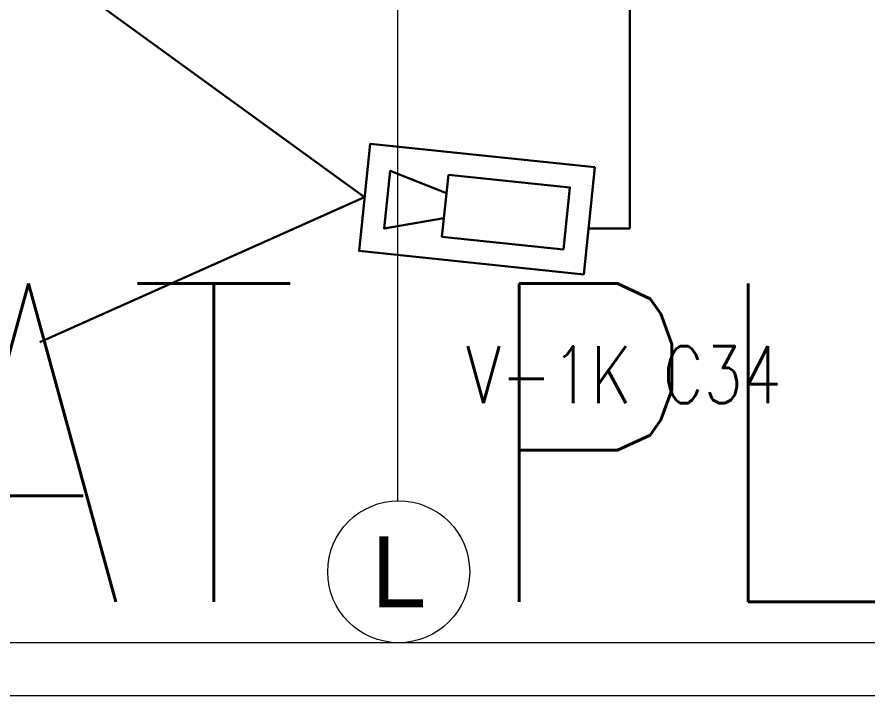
# Model space of a CAD drawing. Extents: x -1073 to 35213, y -1180 to 6950.
# Drawn here: x 4333.6 to 4573.3, y 0 to 191.3 of the extents above; entities that cross this region are included whole.
import ezdxf
from ezdxf.enums import TextEntityAlignment as Align

# ---------------------------------------------------------------- set-up
doc = ezdxf.new("R2010")
doc.units = 0
doc.header["$LTSCALE"] = 25
doc.layers.get('0').update_dxf_attribs({"color": 9, "lineweight": 9})
for name, color, linetype, lineweight in [('24', 9, 'Continuous', 9), ('40A', 9, 'Continuous', 9), ('DATA TAVAN', 160, 'Continuous', 30), ('E-DAHİLİ KAMERA', 7, 'Continuous', 30), ('E-HARİCİ KAMERA', 7, 'Continuous', 30), ('E-YAZI', 7, 'Continuous', 30)]:
    doc.layers.add(name, color=color, linetype=linetype, lineweight=lineweight)
doc.styles.add('Arial', font='arial.ttf', dxfattribs={"height": 2.5})
doc.styles.add('E-YAZI', font='txttw.shx')

# ---------------------------------------------------------------- blocks, each defined once
blk = doc.blocks.new('0_aks')
at = {"linetype": 'Continuous'}
blk.add_circle((0, 0), 2, dxfattribs=at)
at = {"style": 'Arial'}
blk.add_attdef('AKS', text='', height=2, dxfattribs=at).set_placement((0, 0), align=Align.MIDDLE_CENTER)
blk = doc.blocks.new('p-aks_vw')
at = {"layer": '24', "ltscale": 2}
blk.add_lwpolyline([(4040, 40), (4040, -257.5)], dxfattribs=at)
at = {"layer": '24', "xscale": 10, "yscale": 10, "zscale": 10}
blk.add_blockref('0_aks', (4040.29, -277.5), dxfattribs=at).add_auto_attribs({'AKS': 'L'})
blk = doc.blocks.new('100_HARİCİ KAMERA')
at = {"layer": 'E-DAHİLİ KAMERA', "color": 4}
for q in [(18.805, 6.264), (18.805, -6.264)]:
    blk.add_line((7.955, 0), q, dxfattribs=at)
at = {"layer": 'E-HARİCİ KAMERA', "color": 4}
for points in [[(0, -1.897), (7.955, -1.897), (7.955, 1.897), (0, 1.897)], [(5.106, -1.097), (5.106, 1.097), (0.8, 1.097), (0.8, -1.097)]]:
    blk.add_lwpolyline(points, close=True, dxfattribs=at)
blk.add_lwpolyline([(5.106, 0.439), (7.155, 1.024), (7.155, -1.024), (5.106, -0.439)], dxfattribs=at)

msp = doc.modelspace()

# ---------------------------------------------------------------- linework, layer by layer
at = {"layer": '40A'}
for points in [[(6995, 0), (0, 0), (0, 4205), (6995, 4205)], [(80, 4190), (6455.06, 4190), (6455.06, 15), (80, 15)]]:
    msp.add_lwpolyline(points, close=True, dxfattribs=at)
at = {"layer": 'DATA TAVAN'}
for p, q in [((4506.28, 263.37), (4506.28, 131.71)), ((4494.61, 131.69), (4506.28, 131.69)), ((4506.28, 131.69), (4506.28, 131.71))]:
    msp.add_line(p, q, dxfattribs=at)

# ---------------------------------------------------------------- block references
at = {"layer": '24'}
msp.add_blockref('p-aks_vw', (400.84, 312.5), dxfattribs=at)
at = {"layer": 'E-HARİCİ KAMERA', "xscale": 7.999999999999998, "yscale": 7.999999999999998, "zscale": 7.999999999999998, "rotation": 174.0194009866332}
msp.add_blockref('100_HARİCİ KAMERA', (4494.84, 133.88), dxfattribs=at)

# ---------------------------------------------------------------- texts
at = {"layer": 'E-YAZI', "color": 4, "style": 'E-YAZI', "width": 0.8}
msp.add_text('ZEMIN KAT TELEFON-DATA-IPCCTV SISTEMI TESISAT PLANI', height=89.6, dxfattribs=at).set_placement((1934.54, 26.57))
at = {"layer": 'E-YAZI', "color": 6, "style": 'E-YAZI', "width": 0.8}
msp.add_text('V-1K C34', height=16, dxfattribs=at).set_placement((4460.1, 82.54))

doc.saveas('drawing.dxf')
